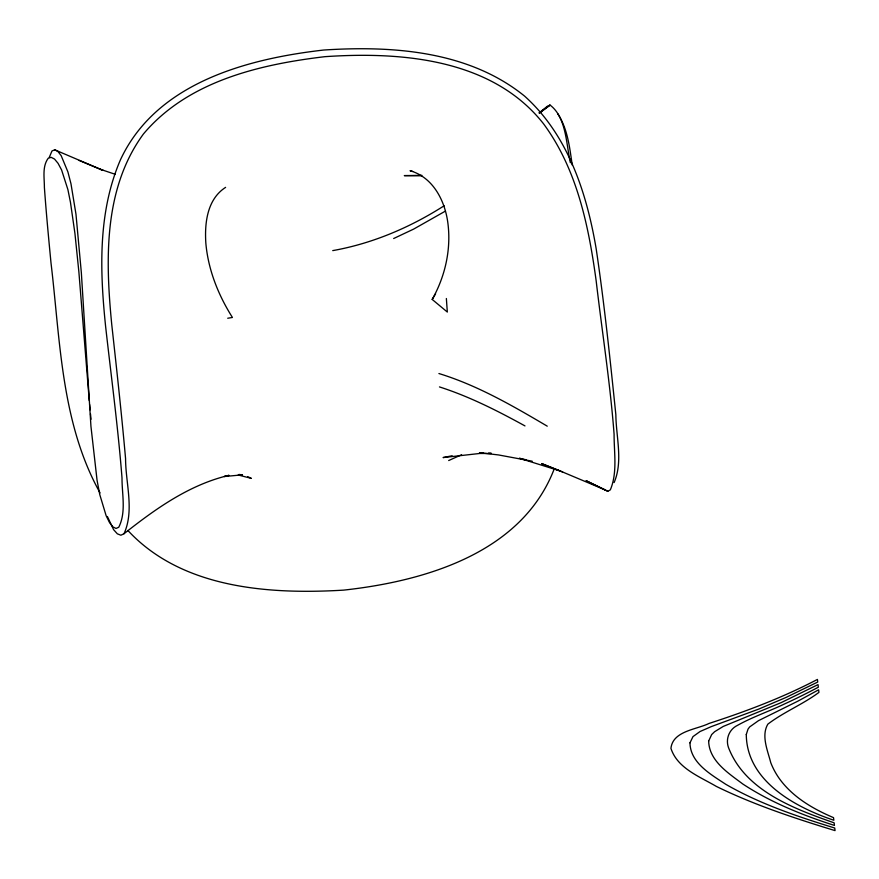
<?xml version="1.0" encoding="UTF-8"?>
<svg xmlns="http://www.w3.org/2000/svg" width="879" height="879" viewBox="0 0 879 879"><rect width="100%" height="100%" fill="white"/><g stroke="black" fill="none" stroke-linecap="round" stroke-linejoin="round"><path stroke-width="1.32" d="M49.301 157.286L51.982 150.979L54.707 149.793L103.107 170.416L79.132 160.45M554.209 468.936C521.983 552.99 424.964 581.206 343.645 590.128C269.183 594.589 181.766 588.622 127.851 530.444M446.367 298.508L447.323 312.045L432.193 299.431C445.466 275.852 451.553 248.241 447.642 221.343C444.389 199.621 432.556 177.129 410.053 170.724L412.625 171.405M614.113 482.56C623.233 461.42 616.069 436.94 615.849 414.701C610.114 359.225 604.356 303.716 596.138 248.559C586.656 192.688 567.944 135.058 524.587 96.108C468.76 50.894 392.638 45.532 323.67 50.037C246.527 58.838 156.044 83.087 120.412 159.879C97.8 212.344 99.854 270.875 105.623 326.538C111.27 376.981 118.028 427.315 122.005 477.923C121.895 494.13 126.389 512.193 118.742 527.268L116.017 528.444L112.897 526.873L109.556 522.62L106.15 515.753L99.745 494.525L97.064 480.308L90.944 426.337L81.34 272.666L75.979 214.245L70.968 183.722L67.892 171.877L61.156 155.627L57.816 151.375L54.707 149.793M107.381 516.489L113.578 529.63L117.346 533.828L120.884 535.223L124.005 533.751C134.597 510.435 125.587 483.208 125.565 458.596C121.599 413.899 116.687 369.301 111.765 324.703C105.458 260.305 103.326 188.71 143.464 133.949C187.831 81.231 259.393 64.453 324.9 56.674C401.527 51.476 492.35 58.761 543.552 123.818C577.096 169.328 588.688 226.057 596.182 280.972C602.126 332.075 610.202 382.969 614.091 434.292C614.003 452.63 617.607 472.462 610.345 489.845L607.818 491.273L586.238 480.758L607.818 491.273M432.193 299.431L435.577 293.828M225.606 187.37C207.103 199.247 204.532 223.09 205.84 243.164C208.169 269.754 218.267 295.025 232.43 317.462L227.716 318.242M539.223 112.776L547.342 106.26L550.078 105.084C566.406 117.434 566.186 144.2 570.372 162.736M124.005 533.751C155.473 508.864 189.282 484.692 228.969 475.33L224.189 476.539L242.461 474.836L238.945 474.473M539.585 113.006L550.078 105.084L539.168 112.995M444.148 205.774C410.218 227.43 372.476 243.549 332.734 250.614M445.334 211.147L413.646 229.1L393.66 238.528M448.686 460.541L461.574 454.74M452.136 455.761L443.071 457.574L479.703 453.476L491.207 453.487M421.909 175.35L404.296 175.613L421.437 175.756M483.362 452.883L479.484 452.718L498.503 454.937L532.202 461.2M488.537 453.103L491.13 453.212M525.851 459.717L519.412 458.267L560.165 470.968L604.939 489.823M238.187 475.001L251.306 478.363L247.757 476.682M100.415 169.317L115.281 174.317M438.918 373.531C477.528 385.365 512.655 405.779 547.254 426.172M439.456 386.914C469.397 396.495 497.503 410.812 524.983 425.919M560.165 470.968L541.684 463.596L562.615 471.979M557.638 113.611C567.669 128.697 569.68 147.518 572.218 165.054M100.063 492.899C61.08 423.008 60.31 340.634 51.015 263.063C48.587 237.846 46.191 212.619 44.389 187.359C44.422 177.756 42.093 166.56 48.213 158.264L51.147 157.33L54.487 159.033L58.036 163.285L61.596 169.955L67.914 189.655L70.452 202.28L74.935 233.451L78.868 271.82L89.262 400.582M89.603 404.483L90.108 409.867M90.493 413.899L91.009 419.272M689.971 742.832C690.257 762.928 710.946 774.454 725.713 784.266C759.775 803.9 797.319 816.492 834.742 828.018L835.05 830.611C794.66 818.294 754.358 804.999 716.352 786.419C699.772 776.651 677.302 768.29 670.941 748.359C672.798 730.921 696.3 729.669 709.001 723.45C746.139 711.419 782.782 697.552 817.415 679.434L817.723 682.038L785.925 697.497L758.907 709.023L711.397 726.57L700.08 731.504L692.982 736.613L689.971 742.832M708.661 741.096C709.089 760.939 728.603 773.3 742.832 784.024C770.96 802.538 802.516 815.141 834.446 825.425L834.149 822.832C793.946 808.757 744.974 790.617 728.46 747.48C725.439 738.964 729.207 729.361 737.393 725.417C752.501 716.945 769.037 711.408 784.617 703.914A636.846 618.728 26.4 0 0 818.327 687.213L818.03 684.62L781.09 702.662L723.23 726.439L714.583 731.735L711.649 734.58L708.661 741.096M746.282 734.481C746.656 780.981 795.275 807.296 833.841 820.239L833.534 817.646C812.712 808.801 792.111 796.759 778.849 777.904A72.803 70.727 26.4 0 1 770.773 762.719C767.752 750.721 760.994 735.778 767.85 724.142C783.771 712.012 802.813 704.398 818.931 692.399L818.635 689.806L797.769 701.211L758.522 720.637L749.666 726.922L747.996 729.163L746.282 734.481"/></g></svg>
